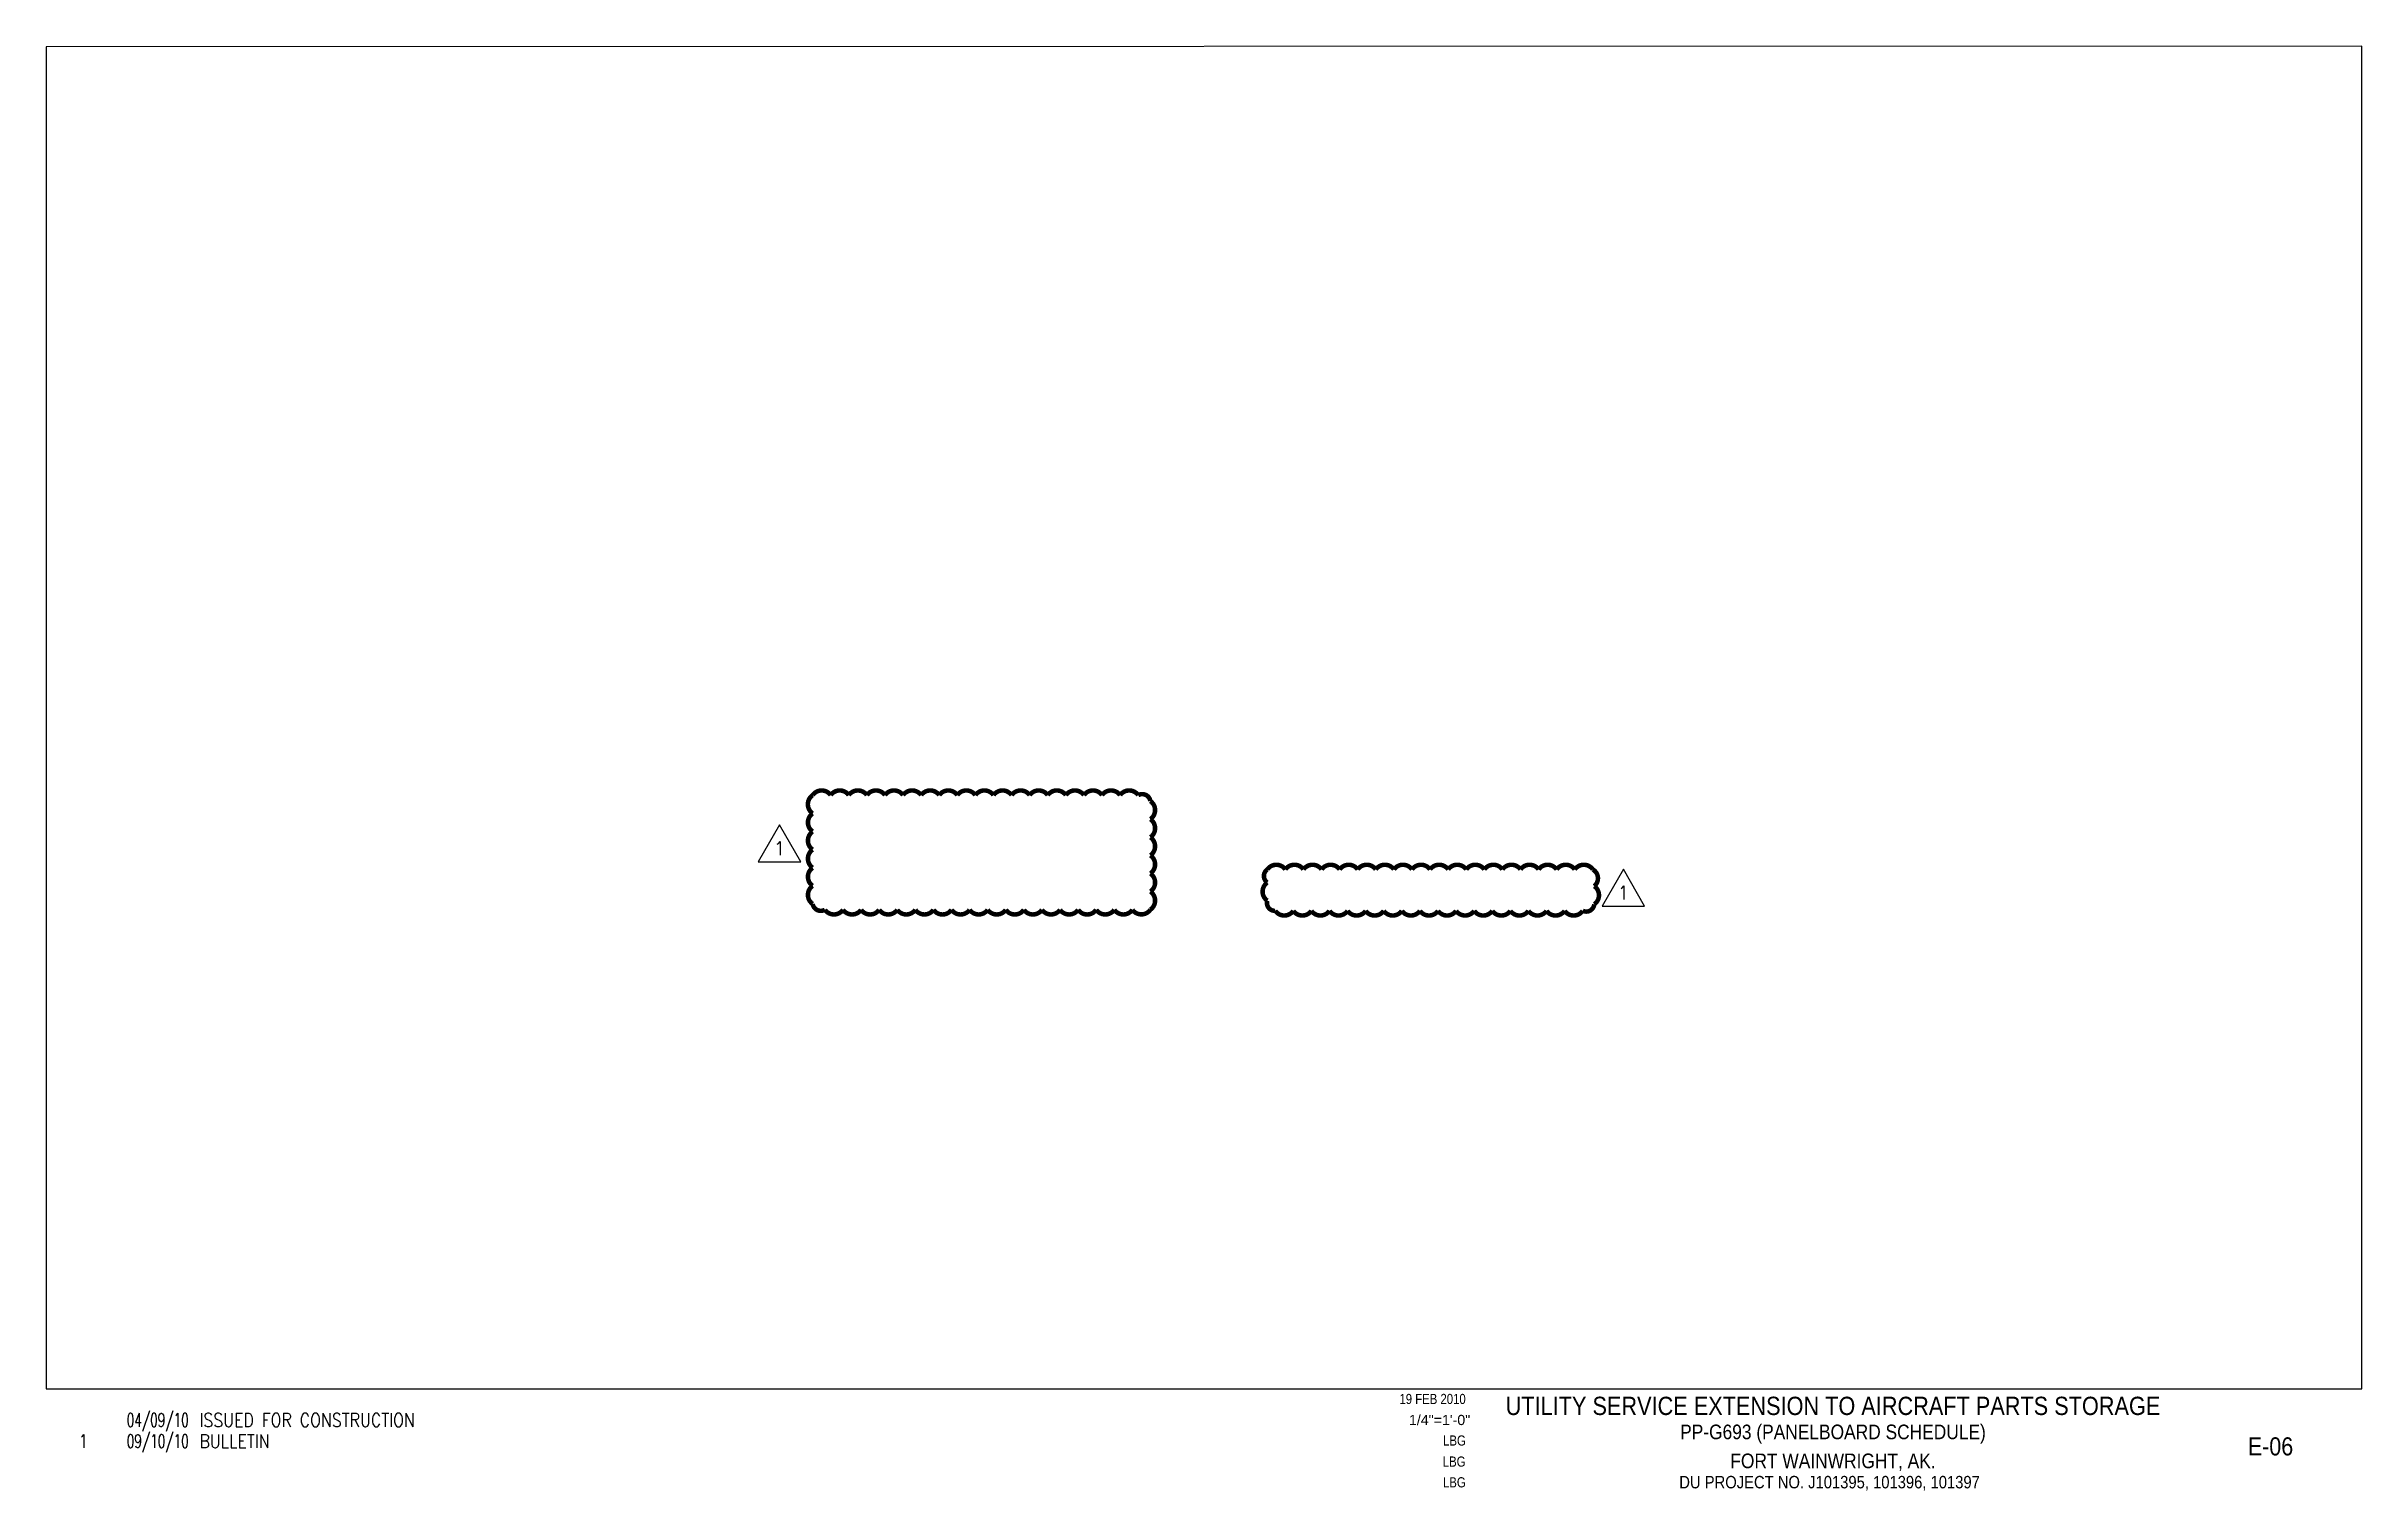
# Paper-space layout 'E-06' of a CAD drawing. Header units: inches. Extents: x 0.9 to 16.9, y 0.2 to 10.2.
# The model-space entities are those that its viewports show. They can reach past a viewport. Long polylines and large blocks are cut down to what shows.
import ezdxf
from ezdxf.enums import TextEntityAlignment as Align

# ---------------------------------------------------------------- set-up
doc = ezdxf.new("R2010")
doc.units = ezdxf.units.IN
doc.header["$LTSCALE"] = 48
doc.header["$MEASUREMENT"] = 0
doc.layers.get('Defpoints').update_dxf_attribs({"color": 251})
doc.layers.add('E-POWER-IDEN', color=71, linetype='Continuous')
doc.layers.add('REVISION 1_E-06', color=200, linetype='Continuous')
doc.layers.add('FH-TBINFO', color=51, linetype='Continuous', lineweight=13)
doc.layers.add('FH-TBINFO @ 1', color=51, linetype='Continuous', lineweight=13)
doc.styles.add('PRB1', font='arial.ttf')
doc.styles.add('PRT1', font='arial.ttf')
doc.styles.add('RomanS', font='romans.shx', dxfattribs={"width": 0.85})

# ---------------------------------------------------------------- blocks, each defined once
blk = doc.blocks.new('11x17 tb info_REV')
at = {"layer": 'FH-TBINFO', "style": 'PRB1', "width": 0.8}
for tag, p in [('DATE', (10.72933551011586, 0.8317340183094051)), ('DESIGNED', (10.73021333782792, 0.5444575508602126)), ('CHECKED', (10.72921788678504, 0.2557990466074861)), ('BY', (10.72810704954738, 0.3990655855812589))]:
    blk.add_attdef(tag, text='', height=0.0702, dxfattribs=at).set_placement(p, align=Align.RIGHT)
at = {"layer": 'FH-TBINFO', "width": 0.85}
for tag, height, style, p in [('TITLE1', 0.1263, 'PRT1', (13.26762201771252, 0.7557484895026891)), ('REV1NO', 0.09375, 'RomanS', (1.176365206741325, 0.6736454834684173)), ('REV1DATE', 0.09375, 'RomanS', (1.68998130357163, 0.6736454834684169)), ('TITLE2', 0.101, 'PRT1', (13.26762201771252, 0.5885061862512417)), ('REV2NO', 0.09375, 'RomanS', (1.176365206741324, 0.5282535181894638)), ('REV2DATE', 0.09375, 'RomanS', (1.68998130357163, 0.5282535181894633)), ('TITLE3', 0.101, 'PRT1', (13.26762201771252, 0.3884769947690331)), ('DWGNO', 0.125, 'PRT1', (16.2914285580307, 0.4766668114338636)), ('REV3NO', 0.09375, 'RomanS', (1.176365206741324, 0.3828615529105101)), ('REV4NO', 0.09375, 'RomanS', (1.176365206741324, 0.2374179491122318)), ('REV3DATE', 0.09375, 'RomanS', (1.68998130357163, 0.3828615529105096)), ('REV4DATE', 0.09375, 'RomanS', (1.689981303571629, 0.2374179491122314)), ('TITLE4', 0.086, 'PRT1', (13.24400874053092, 0.2490973194450489))]:
    blk.add_attdef(tag, text='', height=height, dxfattribs=dict(at, style=style)).set_placement(p, align=Align.CENTER)
at = {"layer": 'FH-TBINFO', "style": 'RomanS', "width": 0.85}
for tag, p in [('REV1DESC', (1.978089351986783, 0.6736454834684169)), ('REV2DESC', (1.978089351986782, 0.5282535181894631)), ('REV3DESC', (1.978089351986782, 0.3828615529105094)), ('REV4DESC', (1.978089351986782, 0.2374179491122311))]:
    blk.add_attdef(tag, p, '', height=0.09375, dxfattribs=at)
at = {"layer": 'FH-TBINFO', "style": 'PRB1'}
blk.add_attdef('DWGSCALE', text='', height=0.0702, dxfattribs=at).set_placement((10.76066216746919, 0.6863386055426663), align=Align.RIGHT)
blk = doc.blocks.new('*U35')
ref = blk.add_blockref('11x17 tb info_REV', (0, 0))
ref.add_attrib('TITLE1', 'UTILITY SERVICE EXTENSION TO AIRCRAFT PARTS STORAGE', dxfattribs={"layer": 'FH-TBINFO', "height": 0.1263, "style": 'PRT1', "width": 0.85}).set_placement((13.26762201771252, 0.7557484895026891), align=Align.CENTER)
ref.add_attrib('TITLE3', 'FORT WAINWRIGHT, AK.', dxfattribs={"layer": 'FH-TBINFO', "height": 0.101, "style": 'PRT1', "width": 0.85}).set_placement((13.26762201771252, 0.3884769947690331), align=Align.CENTER)
ref.add_attrib('BY', 'LBG', dxfattribs={"layer": 'FH-TBINFO', "height": 0.0702, "style": 'PRB1', "width": 0.8}).set_placement((10.72810704954738, 0.3990655855812589), align=Align.RIGHT)
ref.add_attrib('DESIGNED', 'LBG', dxfattribs={"layer": 'FH-TBINFO', "height": 0.0702, "style": 'PRB1', "width": 0.8}).set_placement((10.73021333782792, 0.5444575508602126), align=Align.RIGHT)
ref.add_attrib('CHECKED', 'LBG', dxfattribs={"layer": 'FH-TBINFO', "height": 0.0702, "style": 'PRB1', "width": 0.8}).set_placement((10.72921788678504, 0.2557990466074861), align=Align.RIGHT)
ref.add_attrib('DATE', '19 FEB 2010', dxfattribs={"layer": 'FH-TBINFO', "height": 0.0702, "style": 'PRB1', "width": 0.8}).set_placement((10.72933551011586, 0.8317340183094051), align=Align.RIGHT)
ref.add_attrib('DWGSCALE', '1/4"=1\'-0"', dxfattribs={"layer": 'FH-TBINFO', "height": 0.0702, "style": 'PRB1'}).set_placement((10.76066216746919, 0.6863386055426663), align=Align.RIGHT)
ref.add_attrib('REV1DESC', 'ISSUED FOR CONSTRUCTION', (1.978089351986783, 0.6736454834684169), dxfattribs={"layer": 'FH-TBINFO @ 1', "height": 0.09375, "style": 'RomanS', "width": 0.85})
ref.add_attrib('REV1DATE', '04/09/10', dxfattribs={"layer": 'FH-TBINFO @ 1', "height": 0.09375, "style": 'RomanS', "width": 0.65}).set_placement((1.68998130357163, 0.6736454834684169), align=Align.CENTER)
ref.add_attrib('REV2NO', '1', dxfattribs={"layer": 'FH-TBINFO @ 1', "height": 0.09375, "style": 'RomanS', "width": 0.85}).set_placement((1.176365206741324, 0.5282535181894638), align=Align.CENTER)
ref.add_attrib('REV2DATE', '09/10/10', dxfattribs={"layer": 'FH-TBINFO @ 1', "height": 0.09375, "style": 'RomanS', "width": 0.65}).set_placement((1.68998130357163, 0.5282535181894633), align=Align.CENTER)
ref.add_attrib('REV2DESC', 'BULLETIN', (1.978089351986782, 0.5282535181894631), dxfattribs={"layer": 'FH-TBINFO @ 1', "height": 0.09375, "style": 'RomanS', "width": 0.85})
ref.add_attrib('DWGNO', 'E-06', dxfattribs={"layer": 'FH-TBINFO', "height": 0.125, "style": 'PRT1', "width": 0.85}).set_placement((16.2914285580307, 0.4766668114338636), align=Align.CENTER)
ref.add_attrib('TITLE4', 'DU PROJECT NO. J101395, 101396, 101397', dxfattribs={"layer": 'FH-TBINFO', "height": 0.086, "style": 'PRT1', "width": 0.8500000000000001}).set_placement((13.24400874053092, 0.2490973194450489), align=Align.CENTER)
ref.add_attrib('TITLE2', 'PP-G693 (PANELBOARD SCHEDULE)', dxfattribs={"layer": 'FH-TBINFO', "height": 0.101, "style": 'PRT1', "width": 0.85}).set_placement((13.26762201771252, 0.5885061862512417), align=Align.CENTER)
blk = doc.blocks.new('Anno_Revision_A')
at = {"color": 0, "linetype": 'ByBlock', "lineweight": -2}
blk.add_lwpolyline([(1.175153573537444, -0.6784752320209924), (0, 1.356950464041985), (-1.175153573537445, -0.6784752320209924)], close=True, dxfattribs=at)
at = {"color": 0, "linetype": 'ByBlock', "lineweight": -2, "style": 'RomanS'}
blk.add_attdef('REVISION', text='', height=0.75, dxfattribs=at).set_placement((0, 0.05772540302618268), align=Align.MIDDLE)

msp = doc.modelspace()

# ---------------------------------------------------------------- linework, layer by layer
at = {"layer": 'REVISION 1_E-06', "const_width": 0.0625}
for points in [[(-2844.553159397519, 3241.005616677478, -0.52056705), (-2844.303159397519, 3241.005616677478, -0.52056705), (-2844.053159397519, 3241.005616677478, -0.52056705), (-2843.803159397519, 3241.005616677478, -0.52056705), (-2843.553159397519, 3241.005616677478, -0.52056705), (-2843.303159397519, 3241.005616677478, -0.52056705), (-2843.053159397519, 3241.005616677478, -0.52056705), (-2842.803159397519, 3241.005616677478, -0.52056705), (-2842.553159397519, 3241.005616677478, -0.52056705), (-2842.303159397519, 3241.005616677478, -0.52056705), (-2842.053159397519, 3241.005616677478, -0.52056705), (-2841.803159397519, 3241.005616677478, -0.52056705), (-2841.553159397519, 3241.005616677478, -0.52056705), (-2841.303159397519, 3241.005616677478, -0.52056705), (-2841.053159397519, 3241.005616677478, -0.52056705), (-2840.803159397519, 3241.005616677478, -0.52056705), (-2840.553159397519, 3241.005616677478, -0.52056705), (-2840.303159397519, 3241.005616677478, -0.52056705), (-2840.053159397519, 3241.005616677478, -0.52056705), (-2839.88470809268, 3240.924067982317, -0.52056705), (-2839.88470809268, 3240.674067982317, -0.52056705), (-2839.88470809268, 3240.424067982317, -0.52056705), (-2839.88470809268, 3240.174067982317, -0.52056705), (-2839.88470809268, 3239.924067982317, -0.52056705), (-2839.88470809268, 3239.674067982317, -0.52056705), (-2839.88470809268, 3239.424067982317, -0.52056705), (-2840.133316229359, 3239.422676118995, -0.52056705), (-2840.383316229359, 3239.422676118995, -0.52056705), (-2840.633316229359, 3239.422676118995, -0.52056705), (-2840.883316229359, 3239.422676118995, -0.52056705), (-2841.133316229359, 3239.422676118995, -0.52056705), (-2841.383316229359, 3239.422676118995, -0.52056705), (-2841.633316229359, 3239.422676118995, -0.52056705), (-2841.883316229359, 3239.422676118995, -0.52056705), (-2842.133316229359, 3239.422676118995, -0.52056705), (-2842.383316229359, 3239.422676118995, -0.52056705), (-2842.633316229359, 3239.422676118995, -0.52056705), (-2842.883316229359, 3239.422676118995, -0.52056705), (-2843.133316229359, 3239.422676118995, -0.52056705), (-2843.383316229359, 3239.422676118995, -0.52056705), (-2843.633316229359, 3239.422676118995, -0.52056705), (-2843.883316229359, 3239.422676118995, -0.52056705), (-2844.133316229359, 3239.422676118995, -0.52056705), (-2844.383316229359, 3239.422676118995, -0.52056705), (-2844.553159397519, 3239.502832950835, -0.52056705), (-2844.553159397519, 3239.752832950835, -0.52056705), (-2844.553159397519, 3240.002832950835, -0.52056705), (-2844.553159397519, 3240.252832950835, -0.52056705), (-2844.553159397519, 3240.502832950835, -0.52056705), (-2844.553159397519, 3240.752832950835, -0.52056705)], [(-2838.268650976765, 3239.978950802332, -0.52056705), (-2838.018650976765, 3239.978950802332, -0.52056705), (-2837.768650976765, 3239.978950802332, -0.52056705), (-2837.518650976765, 3239.978950802332, -0.52056705), (-2837.268650976765, 3239.978950802332, -0.52056705), (-2837.018650976765, 3239.978950802332, -0.52056705), (-2836.768650976765, 3239.978950802332, -0.52056705), (-2836.518650976765, 3239.978950802332, -0.52056705), (-2836.268650976765, 3239.978950802332, -0.52056705), (-2836.018650976765, 3239.978950802332, -0.52056705), (-2835.768650976765, 3239.978950802332, -0.52056705), (-2835.518650976765, 3239.978950802332, -0.52056705), (-2835.268650976765, 3239.978950802332, -0.52056705), (-2835.018650976765, 3239.978950802332, -0.52056705), (-2834.768650976765, 3239.978950802332, -0.52056705), (-2834.518650976765, 3239.978950802332, -0.52056705), (-2834.268650976765, 3239.978950802332, -0.52056705), (-2834.018650976765, 3239.978950802332, -0.52056705), (-2833.768650976765, 3239.978950802332, -0.52056705), (-2833.749255570427, 3239.748346208671, -0.52056705), (-2833.749255570427, 3239.498346208671, -0.52056705), (-2833.909040059104, 3239.408130697348, -0.52056705), (-2834.159040059104, 3239.408130697348, -0.52056705), (-2834.409040059104, 3239.408130697348, -0.52056705), (-2834.659040059104, 3239.408130697348, -0.52056705), (-2834.909040059104, 3239.408130697348, -0.52056705), (-2835.159040059104, 3239.408130697348, -0.52056705), (-2835.409040059104, 3239.408130697348, -0.52056705), (-2835.659040059104, 3239.408130697348, -0.52056705), (-2835.909040059104, 3239.408130697348, -0.52056705), (-2836.159040059104, 3239.408130697348, -0.52056705), (-2836.409040059104, 3239.408130697348, -0.52056705), (-2836.659040059104, 3239.408130697348, -0.52056705), (-2836.909040059104, 3239.408130697348, -0.52056705), (-2837.159040059104, 3239.408130697348, -0.52056705), (-2837.409040059104, 3239.408130697348, -0.52056705), (-2837.659040059104, 3239.408130697348, -0.52056705), (-2837.909040059104, 3239.408130697348, -0.52056705), (-2838.159040059104, 3239.408130697348, -0.52056705), (-2838.268650976765, 3239.548519779686, -0.52056705), (-2838.268650976765, 3239.798519779686, -0.52056705)]]:
    msp.add_lwpolyline(points, format="xyb", close=True, dxfattribs=at)

# ---------------------------------------------------------------- block references
at = {"layer": 'E-POWER-IDEN', "xscale": 0.25, "yscale": 0.25, "zscale": 0.25}
for p in [(-2845.010235186308, 3240.256544802438), (-2833.346768051858, 3239.642617415513)]:
    msp.add_blockref('Anno_Revision_A', p, dxfattribs=at).add_auto_attribs({'REVISION': '1'})

psp = doc.layouts.new('E-06')

# ---------------------------------------------------------------- linework, layer by layer
at = {"layer": 'Defpoints'}
psp.add_lwpolyline([(0.919786730756284, 0.9359399352024552), (5.973192260178944, 0.9359915737217803), (5.973192260178942, 0.9359915737217509), (16.92154960565516, 0.9359915737217522), (16.92154960565516, 10.21065325464744), (0.9197867307563036, 10.20747326490376)], close=True, dxfattribs=at)

# ---------------------------------------------------------------- block references
at = {"layer": 'REVISION 1_E-06'}
psp.add_blockref('*U35', (0, 0), dxfattribs=at)

# ---------------------------------------------------------------- viewports
at = {"layer": 'Defpoints'}
vp = psp.add_viewport(center=(8.920668168205722, 5.573296594924947), size=(16.00176287489888, 9.274713319444983), view_center_point=(-2839.143622983177, 3242.07696146069), view_height=18.54942663888997, dxfattribs=at)
vp.frozen_layers = ['FH-TBINFO @ 1']
vp.dxf.flags = 0x10000  # cut along an outline
vp.dxf.clipping_boundary_handle = psp.add_lwpolyline([(0.919786730756284, 0.9359399352024552), (5.973192260178944, 0.9359915737217803), (5.973192260178942, 0.9359915737217509), (16.92154960565516, 0.9359915737217522), (16.92154960565516, 10.21065325464744), (0.9197867307563036, 10.20747326490376)], format="xyb", close=True, dxfattribs={"invisible": 1}).dxf.handle

doc.saveas('drawing.dxf')
